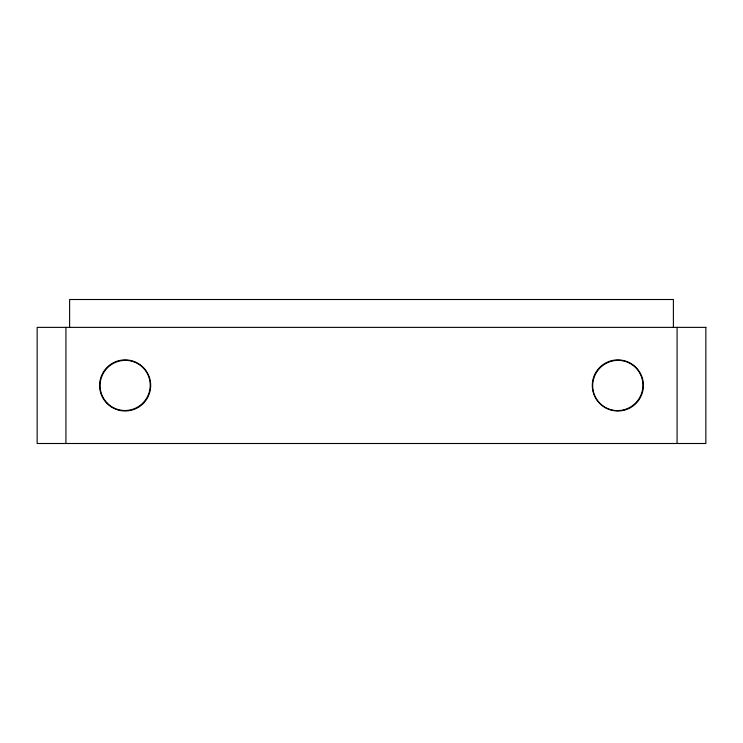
<?xml version="1.0" encoding="UTF-8"?>
<svg xmlns="http://www.w3.org/2000/svg" width="743" height="743" viewBox="0 0 743 743"><rect width="100%" height="100%" fill="white"/><g stroke="black" fill="none" stroke-linecap="round" stroke-linejoin="round"><path stroke-width="1.11" d="M677.077 327.366L677.077 443.497M673.39 327.366L673.39 299.503L69.61 299.503L69.61 327.366M65.923 327.366L65.923 443.497M705.85 327.366L37.15 327.366L37.15 443.497L705.85 443.497L705.85 327.366M112.369 407.563A25.55 25.55 0 0 0 150.69 385.431A25.55 25.55 0 0 0 112.369 363.308A25.55 25.55 0 0 0 112.369 407.563M605.071 407.563A25.55 25.55 0 0 0 643.392 385.431A25.55 25.55 0 0 0 605.071 363.308A25.55 25.55 0 0 0 605.071 407.563M624.176 409.727A25.262 25.002 -45 0 0 635.655 367.618A25.262 25.002 -45 0 0 593.555 379.106A25.262 25.002 -45 0 0 624.176 409.727M107.336 403.245A25.262 25.002 -45 0 0 142.823 403.115A25.262 25.002 -45 0 0 142.953 367.618A25.262 25.002 -45 0 0 107.466 367.757A25.262 25.002 -45 0 0 107.336 403.245"/></g></svg>
